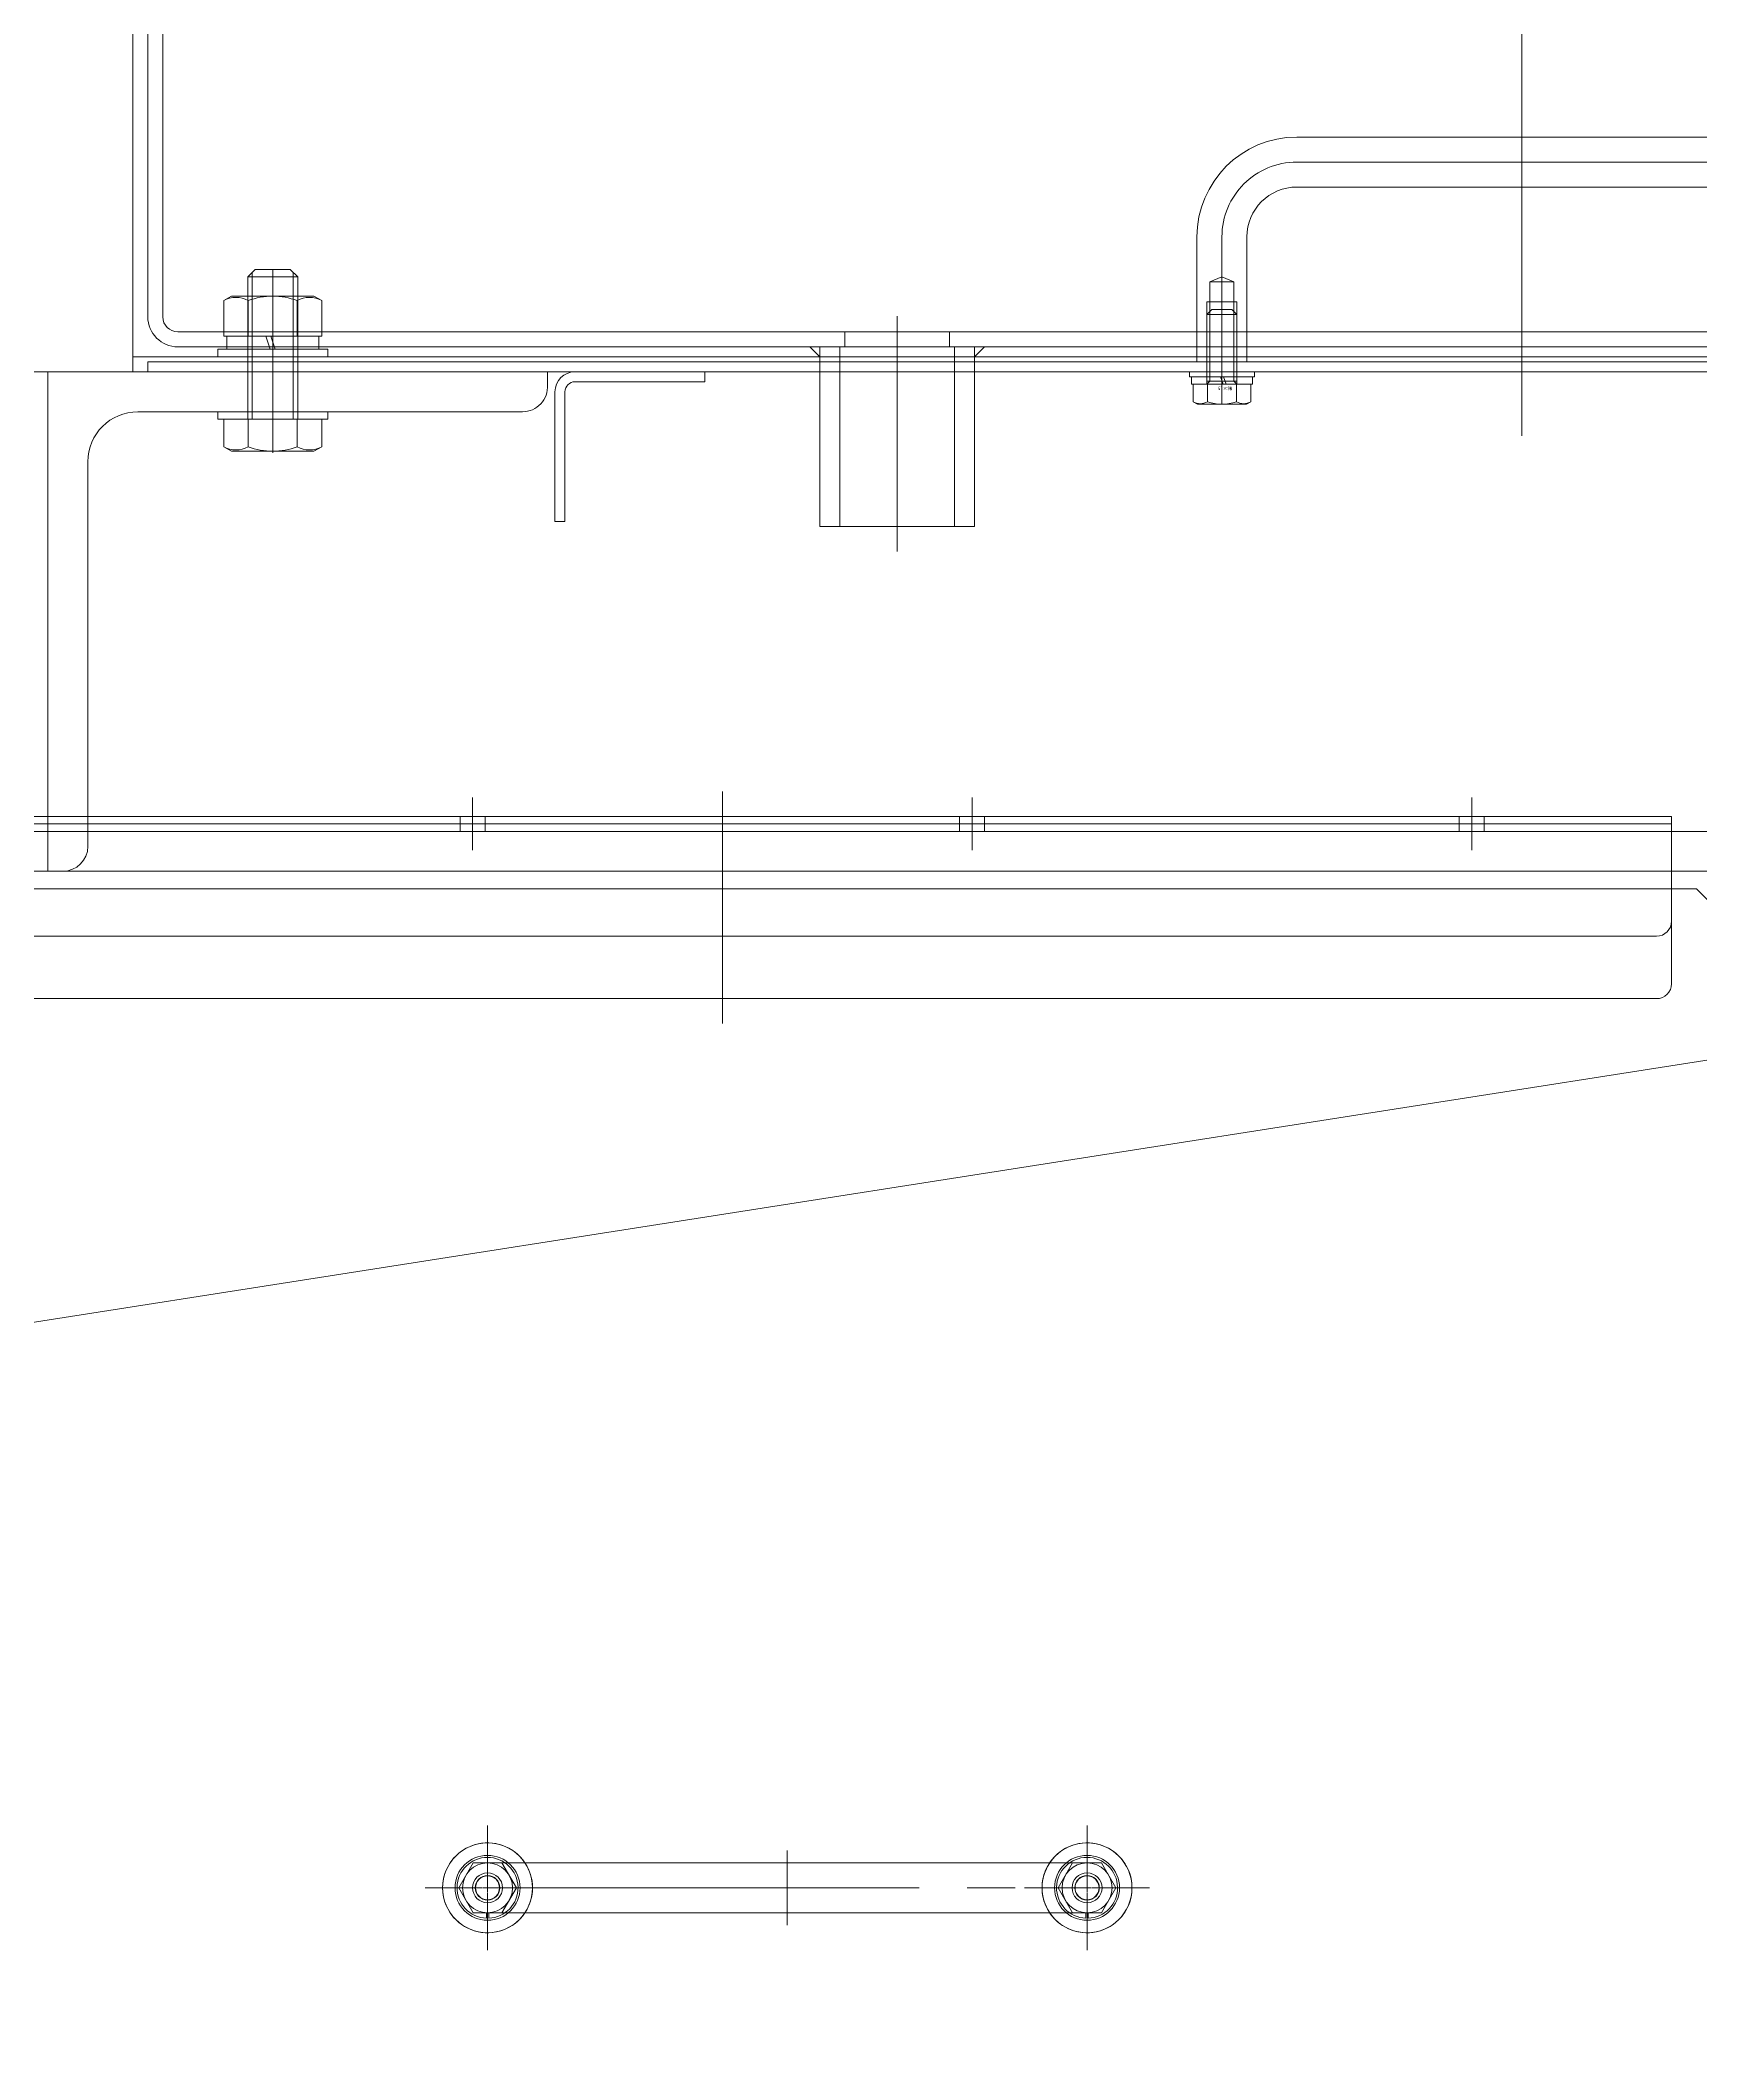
# Model space of a CAD drawing. Units: millimetres at full size. Extents: x -32787 to 32787, y -11878 to 14562.
# Drawn here: x -14880 to -14547.6, y 7000.3 to 7404.6 of the extents above; entities that cross this region are included whole.
import ezdxf
from ezdxf.enums import TextEntityAlignment as Align

# ---------------------------------------------------------------- set-up
doc = ezdxf.new("R2010")
doc.units = ezdxf.units.MM
doc.header["$LTSCALE"] = 9.6
doc.linetypes.add('CHAIN2', pattern=[12, 9, -1, 1, -1])
for name, color, linetype, lineweight in [('0-2_0', 2, 'Continuous', 9), ('0-7_01_外形線', 134, 'Continuous', 9), ('0-8_04_中心線', 4, 'CHAIN2', 9), ('0-9_03_かくれ線', 5, 'Continuous', 9), ('0-B_02_細線', 6, 'Continuous', 9)]:
    doc.layers.add(name, color=color, linetype=linetype, lineweight=lineweight)
doc.styles.add('ＭＳ ゴシック', font='')
doc.styles.get('ＭＳ ゴシック').set_extended_font_data('MS Gothic')

# ---------------------------------------------------------------- blocks, each defined once
blk = doc.blocks.new('A$C630344D5_1_1_1')
at = {"layer": '0-9_03_かくれ線'}
blk.add_line((2034.004, 286.766), (1164.644, 150.562), dxfattribs=at)
blk = doc.blocks.new('U6024')
at = {"layer": '0-8_04_中心線'}
for p, q in [((0, 1.8), (0, 12.5)), ((-12.5, 0), (-1.8, 0)), ((1.8, 0), (12.5, 0)), ((0, -12.5), (0, -1.8))]:
    blk.add_line(p, q, dxfattribs=at)
at = {"layer": '0-8_04_中心線', "linetype": 'Continuous'}
for p, q in [((-0.9, 0), (0.9, 0)), ((0, -0.9), (0, 0.9))]:
    blk.add_line(p, q, dxfattribs=at)
blk = doc.blocks.new('U6023')
at = {"layer": '0-8_04_中心線'}
for p, q in [((0, 1.8), (0, 12.5)), ((-12.5, 0), (-1.8, 0)), ((1.8, 0), (12.5, 0)), ((0, -12.5), (0, -1.8))]:
    blk.add_line(p, q, dxfattribs=at)
at = {"layer": '0-8_04_中心線', "linetype": 'Continuous'}
for p, q in [((-0.9, 0), (0.9, 0)), ((0, -0.9), (0, 0.9))]:
    blk.add_line(p, q, dxfattribs=at)
blk = doc.blocks.new('U6025')
at = {"layer": '0-8_04_中心線'}
for p, q in [((0, 1), (0, 8.5)), ((-8.5, 0), (-1, 0)), ((1, 0), (8.5, 0)), ((0, -8.5), (0, -1))]:
    blk.add_line(p, q, dxfattribs=at)
at = {"layer": '0-8_04_中心線', "linetype": 'Continuous'}
for p, q in [((-0.5, 0), (0.5, 0)), ((0, -0.5), (0, 0.5))]:
    blk.add_line(p, q, dxfattribs=at)
blk = doc.blocks.new('U6026')
at = {"layer": '0-8_04_中心線'}
for p, q in [((0, 1), (0, 8.5)), ((-8.5, 0), (-1, 0)), ((1, 0), (8.5, 0)), ((0, -8.5), (0, -1))]:
    blk.add_line(p, q, dxfattribs=at)
at = {"layer": '0-8_04_中心線', "linetype": 'Continuous'}
for p, q in [((-0.5, 0), (0.5, 0)), ((0, -0.5), (0, 0.5))]:
    blk.add_line(p, q, dxfattribs=at)

msp = doc.modelspace()

# ---------------------------------------------------------------- linework, layer by layer
at = {"layer": '0-2_0', "color": 134}
msp.add_line((-14305.461, 7341.204), (-14861.461, 7341.204), dxfattribs=at)
msp.add_lwpolyline([(-14861.461, 7338.204), (-14305.461, 7338.204), (-14305.461, 7938.204), (-14861.461, 7938.204)], close=True, dxfattribs=at)
at = {"layer": '0-2_0', "color": 3}
for points in [[(-14723.961, 7343.204), (-14723.961, 7341.204), (-14725.961, 7343.204)], [(-14692.961, 7343.204), (-14692.961, 7341.204), (-14690.961, 7343.204)]]:
    msp.add_lwpolyline(points, close=True, dxfattribs=at)
at = {"layer": '0-7_01_外形線'}
for p, q in [((-14628.46, 7385.204), (-14538.46, 7385.204)), ((-14628.46, 7375.204), (-14538.46, 7375.204)), ((-14648.46, 7340.204), (-14648.46, 7365.204)), ((-14638.46, 7340.204), (-14638.46, 7365.204)), ((-14838.461, 7357.204), (-14836.961, 7358.704)), ((-14836.961, 7358.704), (-14829.961, 7358.704)), ((-14828.461, 7357.204), (-14829.961, 7358.704)), ((-14838.461, 7357.204), (-14828.461, 7357.204)), ((-14838.461, 7353.354), (-14838.461, 7357.204)), ((-14828.461, 7353.354), (-14828.461, 7357.204)), ((-14843.276, 7352.45), (-14841.711, 7353.354)), ((-14843.276, 7345.354), (-14843.276, 7352.45)), ((-14825.211, 7353.354), (-14841.711, 7353.354)), ((-14838.369, 7345.354), (-14838.369, 7352.45)), ((-14828.554, 7345.354), (-14828.554, 7352.45)), ((-14823.646, 7352.45), (-14825.211, 7353.354)), ((-14823.646, 7345.354), (-14823.646, 7352.45)), ((-14823.646, 7345.354), (-14843.276, 7345.354)), ((-14834.871, 7345.354), (-14842.661, 7345.354)), ((-14842.661, 7345.354), (-14842.661, 7342.704)), ((-14833.961, 7342.704), (-14842.661, 7342.704)), ((-14833.961, 7342.704), (-14834.871, 7345.354)), ((-14824.261, 7345.354), (-14833.871, 7345.354)), ((-14832.961, 7342.704), (-14833.871, 7345.354)), ((-14824.261, 7342.704), (-14832.961, 7342.704)), ((-14824.261, 7342.704), (-14824.261, 7345.354)), ((-16888.461, 7338.196), (-14388.461, 7338.196)), ((-14648.46, 7340.204), (-14638.46, 7340.204)), ((-14933.461, 7249.196), (-14553.461, 7249.196)), ((-14553.461, 7228.196), (-14553.461, 7249.196)), ((-14513.839, 7246.196), (-16888.461, 7246.196)), ((-14513.839, 7238.196), (-16888.461, 7238.196)), ((-14930.461, 7225.196), (-14556.461, 7225.196)), ((-14790.461, 7039.671), (-14670.461, 7039.671)), ((-14790.461, 7029.671), (-14670.461, 7029.671))]:
    msp.add_line(p, q, dxfattribs=at)
for points in [[(-14844.461, 7341.204), (-14822.461, 7341.204), (-14822.461, 7342.704), (-14844.461, 7342.704)], [(-14858.46, 7338.204), (-14308.46, 7338.204), (-14308.46, 7340.204), (-14858.46, 7340.204)]]:
    msp.add_lwpolyline(points, close=True, dxfattribs=at)
msp.add_lwpolyline([(-14553.461, 7234.671), (-14548.461, 7234.671), (-14543.461, 7229.671), (-14543.461, 7004.671), (-14538.461, 6999.671), (-14395.461, 6999.671), (-14390.461, 6994.671), (-14390.461, 6594.671), (-14393.461, 6591.671)], dxfattribs=at)
for centre, radius, start, end in [((-14628.46, 7365.204), 20, 90, 180), ((-14628.46, 7365.204), 10, 90, 180), ((-14840.822, 7348.2), 4.907, 60.00001, 119.99999), ((-14833.461, 7339.574), 13.779, 69.136, 110.864), ((-14826.1, 7348.2), 4.907, 60.00001, 119.99999), ((-14556.461, 7228.196), 3, 270, 0), ((-14790.461, 7034.671), 9, 33.74899, 326.25101), ((-14670.461, 7034.671), 9, 213.74899, 146.25101), ((-14790.461, 7034.671), 5, 90, 270), ((-14670.461, 7034.671), 5, 270, 90)]:
    msp.add_arc(centre, radius, start, end, dxfattribs=at)
at = {"layer": '0-8_04_中心線'}
for p, q in [((-14583.461, 7325.415), (-14583.461, 7949.829)), ((-14583.46, 7387.704), (-14583.46, 7372.704)), ((-14628.46, 7380.204), (-14538.46, 7380.204)), ((-14643.46, 7337.204), (-14643.46, 7365.204)), ((-14833.461, 7322.304), (-14833.461, 7358.704)), ((-14833.461, 7353.354), (-14833.461, 7345.354)), ((-14643.46, 7331.704), (-14643.46, 7350.704)), ((-14583.46, 7350.204), (-14583.46, 7328.204)), ((-14833.461, 7349.438), (-14833.461, 7330.04)), ((-14833.461, 7329.959), (-14833.461, 7349.357)), ((-14833.461, 7346.431), (-14833.461, 7321.981)), ((-14708.461, 7329.959), (-14708.461, 7349.357)), ((-14708.461, 7302.204), (-14708.461, 7348.204)), ((-14833.461, 7345.354), (-14833.461, 7342.704)), ((-14833.461, 7342.704), (-14833.461, 7341.204)), ((-14793.461, 7252.946), (-14793.461, 7242.446)), ((-14743.461, 7254.196), (-14743.461, 7207.696)), ((-14693.461, 7252.946), (-14693.461, 7242.446)), ((-14593.461, 7252.946), (-14593.461, 7242.446)), ((-14730.461, 7042.171), (-14730.461, 7027.171)), ((-14790.461, 7034.671), (-14670.461, 7034.671))]:
    msp.add_line(p, q, dxfattribs=at)
msp.add_arc((-14628.46, 7365.204), 15, 90, 180, dxfattribs=at)
at = {"layer": '0-9_03_かくれ線'}
for p, q in [((-14858.461, 7927.204), (-14858.461, 7349.204)), ((-14855.461, 7349.204), (-14855.461, 7927.204)), ((-14838.461, 7328.704), (-14838.461, 7353.354)), ((-14837.561, 7328.704), (-14837.561, 7353.354)), ((-14829.361, 7328.704), (-14829.361, 7353.354)), ((-14828.461, 7328.704), (-14828.461, 7353.354)), ((-14646.46, 7349.704), (-14645.46, 7350.704)), ((-14645.86, 7336.304), (-14645.86, 7350.304)), ((-14645.46, 7350.704), (-14641.46, 7350.704)), ((-14640.46, 7349.704), (-14641.46, 7350.704)), ((-14641.06, 7336.304), (-14641.06, 7350.304)), ((-14314.461, 7346.204), (-14852.461, 7346.204)), ((-14718.961, 7343.204), (-14718.961, 7346.204)), ((-14697.961, 7343.204), (-14697.961, 7346.204)), ((-14646.46, 7349.704), (-14640.46, 7349.704)), ((-14646.46, 7335.704), (-14646.46, 7349.704)), ((-14640.46, 7335.704), (-14640.46, 7349.704)), ((-14314.461, 7343.204), (-14852.461, 7343.204)), ((-14692.961, 7343.204), (-14723.961, 7343.204)), ((-14723.961, 7338.204), (-14723.961, 7343.204)), ((-14719.961, 7307.204), (-14719.961, 7343.204)), ((-14696.961, 7307.204), (-14696.961, 7343.204)), ((-14692.961, 7338.204), (-14692.961, 7343.204)), ((-14778.461, 7338.196), (-14778.461, 7335.196)), ((-14723.961, 7307.204), (-14723.961, 7338.204)), ((-14692.961, 7307.204), (-14692.961, 7338.204)), ((-14649.56, 7337.204), (-14643.76, 7337.204)), ((-14649.56, 7337.204), (-14649.56, 7335.704)), ((-14649.56, 7335.704), (-14643.214, 7335.704)), ((-14649.234, 7335.704), (-14637.687, 7335.704)), ((-14649.234, 7335.704), (-14649.234, 7332.208)), ((-14649.234, 7335.704), (-14637.687, 7335.704)), ((-14640.46, 7336.304), (-14646.46, 7336.304)), ((-14645.86, 7336.304), (-14646.46, 7335.704)), ((-14646.347, 7335.704), (-14646.347, 7332.208)), ((-14643.76, 7337.204), (-14643.214, 7335.704)), ((-14643.16, 7337.204), (-14637.36, 7337.204)), ((-14643.16, 7337.204), (-14642.614, 7335.704)), ((-14642.614, 7335.704), (-14637.36, 7335.704)), ((-14641.06, 7336.304), (-14640.46, 7335.704)), ((-14640.573, 7335.704), (-14640.573, 7332.208)), ((-14637.687, 7335.704), (-14637.687, 7332.208)), ((-14637.36, 7335.704), (-14637.36, 7337.204)), ((-14783.461, 7330.196), (-14860.461, 7330.196)), ((-14649.234, 7332.208), (-14648.36, 7331.704)), ((-14648.36, 7331.704), (-14638.56, 7331.704)), ((-14637.687, 7332.208), (-14638.56, 7331.704)), ((-14843.276, 7328.704), (-14843.276, 7323.207)), ((-14823.646, 7328.704), (-14843.276, 7328.704)), ((-14838.369, 7328.704), (-14838.369, 7323.207)), ((-14828.554, 7328.704), (-14828.554, 7323.207)), ((-14823.646, 7328.704), (-14823.646, 7323.207)), ((-14843.276, 7323.207), (-14841.711, 7322.304)), ((-14841.711, 7322.304), (-14825.211, 7322.304)), ((-14823.646, 7323.207), (-14825.211, 7322.304)), ((-14870.461, 7243.196), (-14870.461, 7320.196)), ((-14692.961, 7307.204), (-14723.961, 7307.204)), ((-14795.961, 7249.196), (-14795.961, 7246.196)), ((-14790.961, 7249.196), (-14790.961, 7246.196)), ((-14695.961, 7249.196), (-14695.961, 7246.196)), ((-14690.961, 7249.196), (-14690.961, 7246.196)), ((-14595.961, 7249.196), (-14595.961, 7246.196)), ((-14590.961, 7249.196), (-14590.961, 7246.196)), ((-14553.461, 7249.196), (-14553.461, 7215.696)), ((-14933.461, 7247.696), (-14553.461, 7247.696)), ((-14933.461, 7246.196), (-14553.461, 7246.196)), ((-14930.461, 7212.696), (-14556.461, 7212.696)), ((-14790.686, 7029.671), (-14790.686, 7028.575)), ((-14790.236, 7029.671), (-14790.236, 7028.575)), ((-14670.686, 7029.671), (-14670.686, 7028.575)), ((-14670.236, 7029.671), (-14670.236, 7028.575))]:
    msp.add_line(p, q, dxfattribs=at)
for points in [[(-14645.86, 7356.204), (-14643.46, 7357.198), (-14641.06, 7356.204)], [(-14645.86, 7340.204), (-14645.86, 7356.204), (-14641.06, 7356.204), (-14641.06, 7340.204)], [(-14646.46, 7340.204), (-14646.46, 7352.204), (-14640.46, 7352.204), (-14640.46, 7340.204)], [(-14875.461, 7238.196), (-14878.461, 7238.196), (-14878.461, 7338.196)], [(-14772.961, 7336.204), (-14746.961, 7336.204), (-14746.961, 7338.204), (-14772.961, 7338.204)], [(-14776.961, 7334.204), (-14776.961, 7308.204), (-14774.961, 7308.204), (-14774.961, 7334.204)], [(-14990.461, 7225.196), (-14990.461, 7229.671), (-14985.461, 7234.671), (-14553.461, 7234.671)]]:
    msp.add_lwpolyline(points, dxfattribs=at)
for points in [[(-14636.96, 7338.204), (-14649.96, 7338.204), (-14649.96, 7337.204), (-14636.96, 7337.204)], [(-14844.461, 7328.704), (-14822.461, 7328.704), (-14822.461, 7330.204), (-14844.461, 7330.204)], [(-14793.348, 7039.671), (-14796.234, 7034.671), (-14793.348, 7029.671), (-14787.574, 7029.671), (-14784.687, 7034.671), (-14787.574, 7039.671)], [(-14673.348, 7039.671), (-14676.234, 7034.671), (-14673.348, 7029.671), (-14667.574, 7029.671), (-14664.687, 7034.671), (-14667.574, 7039.671)]]:
    msp.add_lwpolyline(points, close=True, dxfattribs=at)
for centre, radius in [((-14790.461, 7034.671), 9), ((-14670.461, 7034.671), 9), ((-14790.461, 7034.671), 6.5), ((-14790.461, 7034.671), 5), ((-14670.461, 7034.671), 6.5), ((-14670.461, 7034.671), 5), ((-14790.461, 7034.671), 3), ((-14790.461, 7034.671), 3), ((-14790.461, 7034.671), 2.458), ((-14790.461, 7034.671), 2.4), ((-14670.461, 7034.671), 3), ((-14670.461, 7034.671), 3), ((-14670.461, 7034.671), 2.458), ((-14670.461, 7034.671), 2.4)]:
    msp.add_circle(centre, radius, dxfattribs=at)
for centre, radius, start, end in [((-14852.461, 7349.204), 6, 180, 270), ((-14852.461, 7349.204), 3, 180, 270), ((-14772.961, 7334.204), 4, 90, 180), ((-14783.461, 7335.196), 5, 270, 4.03841), ((-14772.961, 7334.204), 2, 90, 180), ((-14860.461, 7320.196), 10, 90, 180), ((-14647.79, 7334.708), 2.887, 240.00001, 299.99999), ((-14643.46, 7340.218), 8.514, 250.18087, 289.81913), ((-14639.13, 7334.708), 2.887, 240.00001, 299.99999), ((-14840.822, 7327.457), 4.907, 240.00001, 299.99999), ((-14833.461, 7336.083), 13.779, 249.136, 290.864), ((-14826.1, 7327.457), 4.907, 240.00001, 299.99999), ((-14875.461, 7243.196), 5, 270, 0), ((-14556.461, 7215.696), 3, 270, 0), ((-14790.461, 7034.671), 6.1, 272.11385, 267.88615), ((-14790.461, 7034.671), 5, 270, 90), ((-14790.461, 7034.671), 9, 326.25101, 33.74899), ((-14670.461, 7034.671), 9, 146.25101, 213.74899), ((-14670.461, 7034.671), 6.1, 272.11385, 267.88615), ((-14670.461, 7034.671), 5, 90, 270)]:
    msp.add_arc(centre, radius, start, end, dxfattribs=at)
at = {"layer": '0-B_02_細線'}
for p, q in [((-14837.561, 7353.354), (-14837.561, 7358.104)), ((-14829.361, 7353.354), (-14829.361, 7358.104))]:
    msp.add_line(p, q, dxfattribs=at)

# ---------------------------------------------------------------- block references
at = {"layer": '0-8_04_中心線'}
for name, p in [('U6023', (-14790.461, 7034.671)), ('U6024', (-14670.461, 7034.671))]:
    msp.add_blockref(name, p, dxfattribs=at)
at = {"layer": '0-8_04_中心線', "rotation": 90}
for name, p in [('U6025', (-14790.461, 7034.671)), ('U6026', (-14670.461, 7034.671))]:
    msp.add_blockref(name, p, dxfattribs=at)
at = {"layer": '0-9_03_かくれ線'}
msp.add_blockref('A$C630344D5_1_1_1', (-16488.461, 6927.996), dxfattribs=at)

# ---------------------------------------------------------------- texts
at = {"layer": '0-9_03_かくれ線', "style": 'ＭＳ ゴシック', "width": 0.8}
msp.add_text('M6×15', height=0.7331, rotation=180, dxfattribs=at).set_placement((-14641.386, 7335.469), align=Align.BOTTOM_LEFT)

doc.saveas('drawing.dxf')
